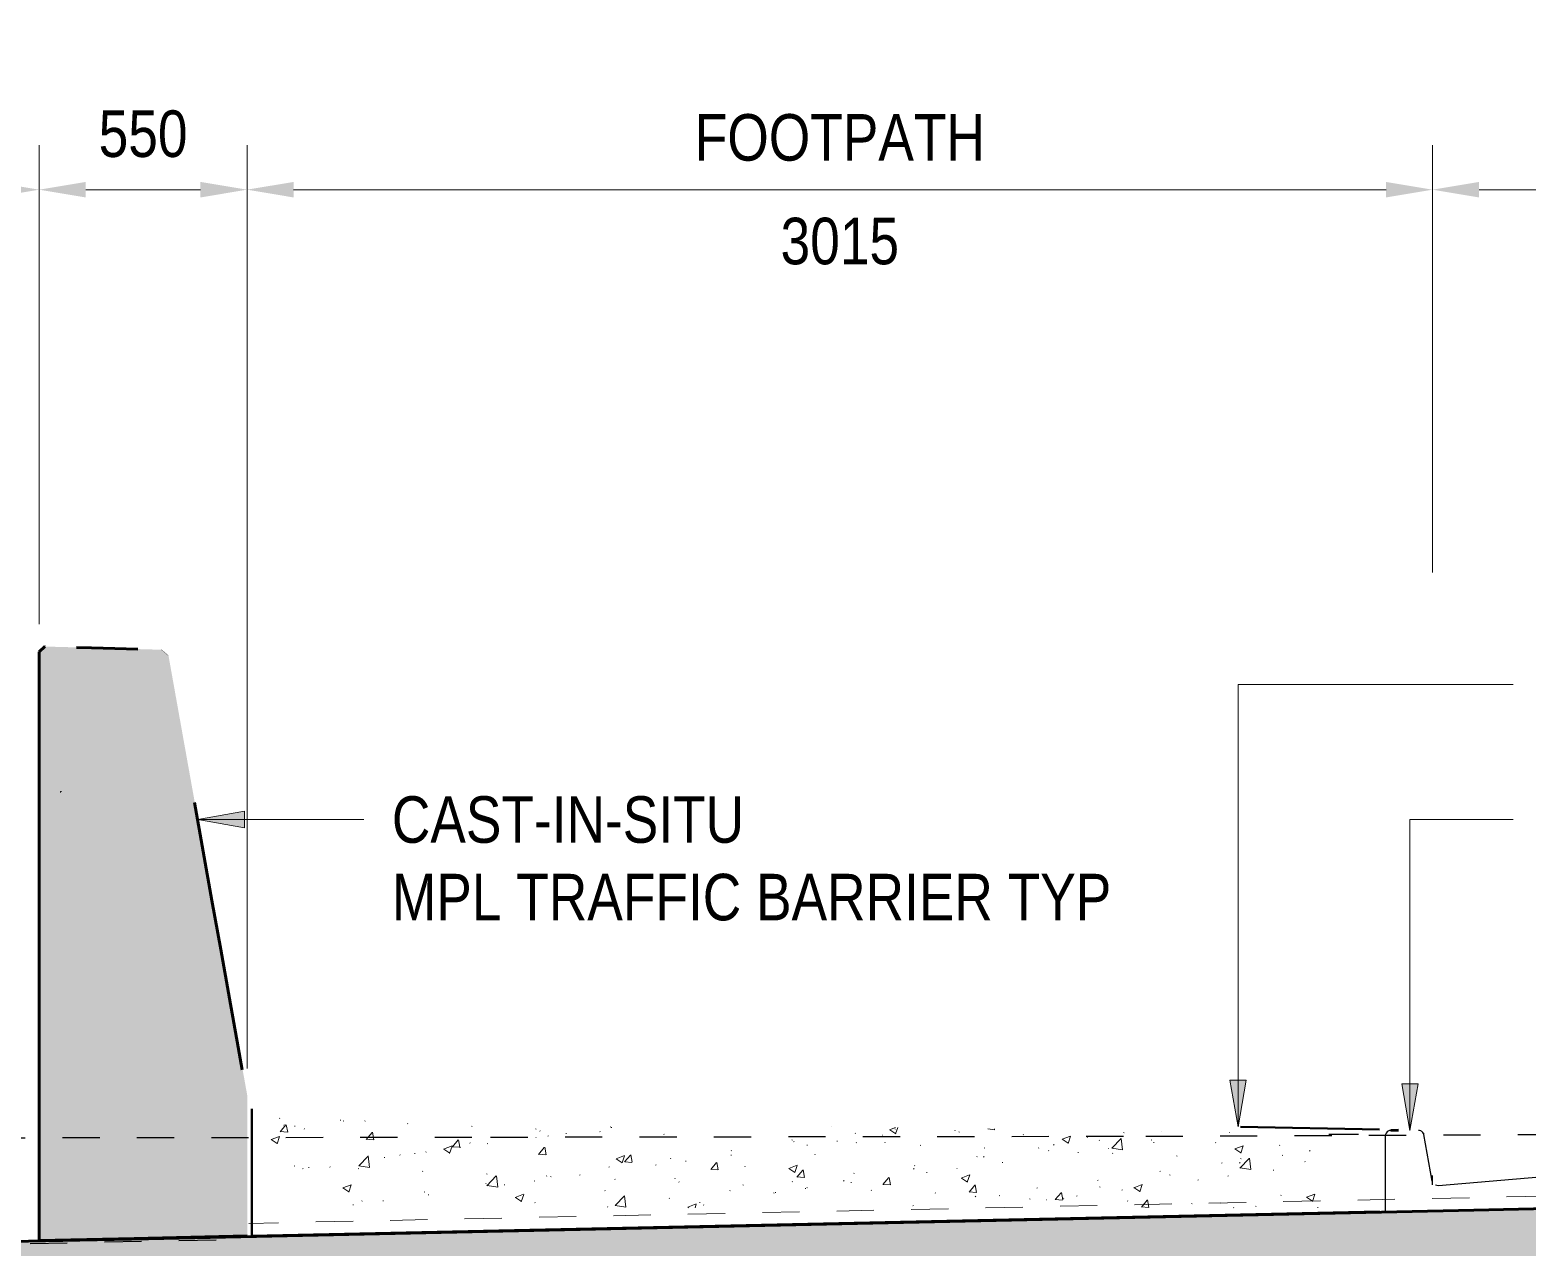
# Model space of a CAD drawing. Header units: metres. Extents: x -353 to -169, y 1 to 28.
# Drawn here: x -242.694 to -238.672, y 21.702 to 24.972 of the extents above; entities that cross this region are included whole.
import ezdxf

# ---------------------------------------------------------------- set-up
doc = ezdxf.new("R2010")
doc.units = ezdxf.units.M
doc.linetypes.add('JacobsDash', pattern=[0.0045, 0.003, -0.0015])
doc.layers.get('Defpoints').update_dxf_attribs({"color": 41})
for name, color, linetype, lineweight in [('A-ANNO-DIMS', 7, 'Continuous', 9), ('A-DETL', 7, 'Continuous', 13), ('A-DETL-GENF', 7, 'Continuous', 9), ('A-FLOR', 7, 'Continuous', 50), ('A-FLOR-PATT', 7, 'Continuous', 50), ('A-ROOF', 7, 'Continuous', 50), ('C-TOPO', 7, 'Continuous', 9), ('G-ANNO-TEXT', 7, 'Continuous', 9)]:
    doc.layers.add(name, color=color, linetype=linetype, lineweight=lineweight)
doc.styles.add('Arial Narrow_5', font='ARIALN.TTF', dxfattribs={"height": 0.125})
doc.styles.add('Arial Narrow_6', font='ARIALN.TTF', dxfattribs={"height": 0.125})
doc.dimstyles.new('Dimension_Standard_O__mm__3', dxfattribs={"dimscale": 0.3048, "dimtxt": 0.127929, "dimasz": 0.410105, "dimexe": 0.393701, "dimexo": 0.246063, "dimgap": 0.246063, "dimtad": 1, "dimdec": 0, "dimlfac": 1000, "dimzin": 0, "dimdsep": 46, "dimtxsty": 'Arial Narrow_5', "dimsah": 1, "dimcen": 0.09, "dimaunit": 1, "dimadec": 4, "dimazin": 0, "dimtfac": 1, "dimtdec": 4, "dimtix": 1, "dimtmove": 0, "dimatfit": 3, "dimfxl": 1, "dimtvp": 1, "dimtfill": 1, "dimtolj": 1, "dimtzin": 0, "dimlwd": 18, "dimlwe": 18, "dimarcsym": 2})
doc.dimstyles.new('Dimension_Standard_O__mm__4', dxfattribs={"dimscale": 0.3048, "dimtxt": 0.127929, "dimasz": 0.410105, "dimexe": 0.393701, "dimexo": 0.246063, "dimgap": 0.246063, "dimtad": 1, "dimdec": 0, "dimlfac": 1000, "dimzin": 0, "dimdsep": 46, "dimtxsty": 'Arial Narrow_6', "dimsah": 1, "dimcen": 0.09, "dimaunit": 1, "dimadec": 4, "dimazin": 0, "dimtfac": 1, "dimtdec": 4, "dimtix": 1, "dimtmove": 0, "dimatfit": 3, "dimfxl": 1, "dimtvp": 1, "dimtfill": 1, "dimtolj": 1, "dimtzin": 0, "dimlwd": 18, "dimlwe": 18, "dimarcsym": 2})

# ---------------------------------------------------------------- blocks, each defined once
blk = doc.blocks.new('Kerb_North - Kerb_North-5241467-DRG-2873022 - SECTION 1')
at = {"layer": 'A-ROOF'}
for p, q in [((-1132.5551, 22.0161), (-1132.5759, 22.0151)), ((-1132.4859, 22.0041), (-1132.4869, 22.0041)), ((-1132.1553, 21.8902), (-1132.1751, 21.8892))]:
    blk.add_line(p, q, dxfattribs=at)
at = {"layer": 'A-ROOF', "lineweight": 25}
for p, q in [((-1132.4643, 21.8788), (-1132.4869, 22.0041)), ((-1132.5904, 22.0007), (-1132.5906, 21.7962)), ((-1132.1756, 21.8892), (-1132.4479, 21.8664)), ((-1132.1608, 21.8811), (-1132.1628, 21.884)), ((-1132.464, 21.8775), (-1132.4643, 21.8788)), ((-1132.1595, 21.8778), (-1132.1608, 21.8811)), ((-1132.1591, 21.8742), (-1132.1595, 21.8778)), ((-1132.5906, 21.7962), (-1132.1592, 21.8056))]:
    blk.add_line(p, q, dxfattribs=at)
at = {"layer": 'A-ROOF', "lineweight": 25, "flags": 128}
for points in [[(-1132.5751, 22.0151), (-1132.579, 22.0146), (-1132.5826, 22.0132), (-1132.5857, 22.0109), (-1132.5881, 22.0079), (-1132.5897, 22.0044), (-1132.5904, 22.0007)], [(-1132.4952, 22.0137), (-1132.4983, 22.0147), (-1132.5016, 22.0151)], [(-1132.4869, 22.0041), (-1132.4881, 22.0071), (-1132.49, 22.0098), (-1132.4924, 22.012), (-1132.4943, 22.0133)], [(-1132.1686, 21.8881), (-1132.172, 21.8891), (-1132.1756, 21.8892)], [(-1132.4479, 21.8664), (-1132.4517, 21.8666), (-1132.4553, 21.8676)]]:
    blk.add_lwpolyline(points, dxfattribs=at)
blk = doc.blocks.new('DIMBLOCK18-DRG-2873022 - SECTION 1')
at = {"layer": 'A-ANNO-DIMS', "color": 0, "lineweight": 18, "transparency": 16777216}
for p, q in [((-238.9261, 23.5138), (-238.9261, 24.6624)), ((-230.1096, 23.509), (-230.1096, 24.6624)), ((-238.8011, 24.5424), (-230.2346, 24.5424))]:
    blk.add_line(p, q, dxfattribs=at)
at = {"layer": 'A-ANNO-DIMS', "color": 0, "transparency": 16777216}
for points in [[(-238.8011, 24.5632), (-238.8011, 24.5215), (-238.9261, 24.5424)], [(-230.2346, 24.5632), (-230.2346, 24.5215), (-230.1096, 24.5424)]]:
    blk.add_solid(points, dxfattribs=at)
at = {"layer": 'Defpoints', "color": 0, "transparency": 16777216}
for p in [(-230.1096, 24.5424), (-238.9261, 23.4388), (-230.1096, 23.434)]:
    blk.add_point(p, dxfattribs=at)
at = {"layer": 'A-ANNO-DIMS', "color": 0, "lineweight": 18, "transparency": 16777216, "insert": (-234.5179, 24.682), "char_height": 0.125, "width": 4.656611, "attachment_point": 5, "style": 'Arial Narrow_5', "bg_fill": 3, "box_fill_scale": 1.1, "bg_fill_color": 256, "bg_fill_true_color": 13158600, "bg_fill_transparency": 0}
blk.add_mtext('\\A1;EVERARD AVENUE EASTBOUND TRAFFIC LANE VARIES', dxfattribs=at)
blk = doc.blocks.new('DIMBLOCK19-DRG-2873022 - SECTION 1')
at = {"layer": 'A-ANNO-DIMS', "color": 0, "lineweight": 18, "transparency": 16777216}
for p, q in [((-242.1112, 23.5258), (-242.1112, 24.6624)), ((-238.9261, 23.5138), (-238.9261, 24.6624)), ((-241.9862, 24.5424), (-239.0511, 24.5424))]:
    blk.add_line(p, q, dxfattribs=at)
at = {"layer": 'A-ANNO-DIMS', "color": 0, "transparency": 16777216}
for points in [[(-241.9862, 24.5632), (-241.9862, 24.5215), (-242.1112, 24.5424)], [(-239.0511, 24.5632), (-239.0511, 24.5215), (-238.9261, 24.5424)]]:
    blk.add_solid(points, dxfattribs=at)
at = {"layer": 'Defpoints', "color": 0, "transparency": 16777216}
for p in [(-238.9261, 24.5424), (-242.1112, 23.4508), (-238.9261, 23.4388)]:
    blk.add_point(p, dxfattribs=at)
at = {"layer": 'A-ANNO-DIMS', "color": 0, "lineweight": 18, "transparency": 16777216, "char_height": 0.125, "width": 0.935708, "attachment_point": 5, "style": 'Arial Narrow_5', "bg_fill": 3, "box_fill_scale": 1.1, "bg_fill_color": 256, "bg_fill_true_color": 13158600, "bg_fill_transparency": 0}
for s, insert in [('\\A1;FOOTPATH', (-240.5186, 24.682)), ('\\A1;3015', (-240.5186, 24.4036))]:
    blk.add_mtext(s, dxfattribs=dict(at, insert=insert))
blk = doc.blocks.new('DIMBLOCK20-DRG-2873022 - SECTION 1')
at = {"layer": 'A-ANNO-DIMS', "color": 0, "lineweight": 18, "transparency": 16777216}
for p, q in [((-242.6697, 23.3754), (-242.6697, 24.6624)), ((-242.1113, 22.1817), (-242.1113, 24.6624)), ((-242.5447, 24.5424), (-242.2363, 24.5424))]:
    blk.add_line(p, q, dxfattribs=at)
at = {"layer": 'A-ANNO-DIMS', "color": 0, "transparency": 16777216}
for points in [[(-242.5447, 24.5632), (-242.5447, 24.5215), (-242.6697, 24.5424)], [(-242.2363, 24.5632), (-242.2363, 24.5215), (-242.1113, 24.5424)]]:
    blk.add_solid(points, dxfattribs=at)
at = {"layer": 'Defpoints', "color": 0, "transparency": 16777216}
for p in [(-242.1113, 24.5424), (-242.6697, 23.3004), (-242.1113, 22.1067)]:
    blk.add_point(p, dxfattribs=at)
at = {"layer": 'A-ANNO-DIMS', "color": 0, "lineweight": 18, "transparency": 16777216, "insert": (-242.3905, 24.6919), "char_height": 0.125, "width": 0.285099, "attachment_point": 5, "style": 'Arial Narrow_6', "bg_fill": 3, "box_fill_scale": 1.1, "bg_fill_color": 256, "bg_fill_true_color": 13158600, "bg_fill_transparency": 0}
blk.add_mtext('\\A1;\u200c550', dxfattribs=at)
blk = doc.blocks.new('DIMBLOCK22-DRG-2873022 - SECTION 1')
at = {"layer": 'A-ANNO-DIMS', "color": 0, "lineweight": 18, "transparency": 16777216}
for p, q in [((-244.1589, 23.3713), (-244.1589, 24.6624)), ((-242.6697, 23.3754), (-242.6697, 24.6624)), ((-244.0339, 24.5424), (-242.7947, 24.5424))]:
    blk.add_line(p, q, dxfattribs=at)
at = {"layer": 'A-ANNO-DIMS', "color": 0, "transparency": 16777216}
for points in [[(-244.0339, 24.5632), (-244.0339, 24.5215), (-244.1589, 24.5424)], [(-242.7947, 24.5632), (-242.7947, 24.5215), (-242.6697, 24.5424)]]:
    blk.add_solid(points, dxfattribs=at)
at = {"layer": 'Defpoints', "color": 0, "transparency": 16777216}
for p in [(-242.6697, 24.5424), (-244.1589, 23.2963), (-242.6697, 23.3004)]:
    blk.add_point(p, dxfattribs=at)
at = {"layer": 'A-ANNO-DIMS', "color": 0, "lineweight": 18, "transparency": 16777216, "char_height": 0.125, "width": 1.234244, "attachment_point": 5, "style": 'Arial Narrow_5', "bg_fill": 3, "box_fill_scale": 1.1, "bg_fill_color": 256, "bg_fill_true_color": 13158600, "bg_fill_transparency": 0}
for s, insert in [('\\A1;LANDSCAPING\\PPLANTER', (-243.4143, 24.7851)), ('\\A1;1490', (-243.4143, 24.4036))]:
    blk.add_mtext(s, dxfattribs=dict(at, insert=insert))

msp = doc.modelspace()

# ---------------------------------------------------------------- hatches: boundary and pattern name
at = {"layer": 'A-DETL-GENF'}
h = msp.add_hatch(dxfattribs=at)
h.set_pattern_fill('FP_7', color=256, style=0, pattern_type=2)
h.set_pattern_definition([(50, (-229.03664, 10.849), (0.2313721, -0.020238), [0.02419, -0.26613]), (355, (-229.03664, 10.849), (-0.0447625, 0.2426446), [0.01935, -0.2129]), (100.451, (-229.01664, 10.848), (0.1866137, 0.2224002), [0.02056, -0.22617]), (46.184, (-229.03664, 10.914), (0.344272, -0.0533906), [0.03629, -0.39919]), (96.636, (-229.00764, 10.91), (0.3014963, 0.3142366), [0.03084, -0.33926]), (351.184, (-229.03664, 10.914), (0.301502, 0.314234), [0.02903, -0.31935]), (21, (-229.00364, 10.898), (0.192551, -0.129872), [0.02419, -0.26613]), (326, (-229.00364, 10.898), (0.0784863, 0.233923), [0.01935, -0.2129]), (71.451, (-228.98764, 10.887), (0.2710378, 0.1040435), [0.02056, -0.22617]), (37.5, (-229.03664, 10.849), (0.0039173, 0.10738557), [0.00168, -0.20865, 0.00168, -0.21445, -0.21371]), (37.5, (-229.03664, 10.849), (0.0039173, 0.10738557), [-0.42645, 0.00168, -0.21203]), (7.5, (-229.03664, 10.849), (0.0848598, 0.12722485), [0.00168, -0.12155, 0.00168, -0.20381, -0.08145]), (7.5, (-229.03664, 10.849), (0.0848598, 0.12722485), [-0.32871, 0.00168, -0.07978]), (327.5, (-229.10864, 10.849), (0.1722007, -0.00727228), [0.00168, -0.07897, 0.00168, -0.24994, -0.33387]), (327.5, (-229.10864, 10.849), (0.1722007, -0.00727228), [-0.33226, 0.00168, -0.33219]), (317.5, (-229.14064, 10.849), (0.1881195, 0.0322922), [0.00168, -0.10316, 0.00168, -0.16542, -0.2371]), (317.5, (-229.14064, 10.849), (0.1881195, 0.0322922), [-0.27193, 0.00168, -0.23542])])
h.paths.add_polyline_path([(-239.4423, 21.8072), (-239.1885, 21.8072), (-239.1885, 21.8717), (-239.1651, 22.0047), (-242.0506, 22.0483), (-242.0506, 21.8072), (-241.7655, 21.8072)])
at = {"layer": 'A-FLOR', "true_color": 0xc0c0c0}
h = msp.add_hatch(color=9, dxfattribs=at)
h.paths.add_polyline_path([(-242.3416, 23.3064), (-242.3463, 23.3066), (-242.3463, 23.3065)])
h.paths.add_polyline_path([(-242.4042, 23.3081), (-242.6062, 23.3137), (-242.4198, 23.3085)])
for points in [[(-242.3234, 23.2909), (-242.3223, 23.291), (-242.3405, 23.3065), (-242.3416, 23.3064), (-242.3234, 23.2909)], [(-242.1112, 22.1067), (-242.1102, 22.1067), (-242.1876, 22.5388), (-242.2703, 23.0004), (-242.3223, 23.291), (-242.3234, 23.2909), (-242.1113, 22.1068)], [(-242.1112, 21.7316), (-242.1102, 21.7319), (-242.1102, 21.7998), (-242.1102, 22.1067), (-242.1112, 22.1067), (-242.1112, 21.7319)]]:
    msp.add_hatch(color=9, dxfattribs=at).paths.add_polyline_path(points)
at = {"layer": 'A-FLOR-PATT', "true_color": 0xc0c0c0}
msp.add_hatch(color=9, dxfattribs=at).paths.add_polyline_path([(-242.6695, 21.7195), (-242.1112, 21.7319), (-242.1113, 22.1067), (-242.3234, 23.2909), (-242.3416, 23.3064), (-242.6544, 23.315), (-242.6697, 23.3004), (-242.6695, 21.7239)])
at = {"layer": 'A-FLOR-PATT', "true_color": 0xc8c8c8}
msp.add_hatch(color=9, dxfattribs=at).paths.add_polyline_path([(-244.4583, 21.4819), (-242.376, 21.5239), (-232.4727, 21.7378), (-227.9608, 21.8338), (-217.372, 21.6415), (-214.0064, 21.5806), (-214.0064, 21.7806), (-215.5381, 21.8083), (-215.5381, 21.8062), (-219.4122, 21.8783), (-219.4122, 21.8784), (-225.5032, 21.9891), (-227.9608, 22.0338), (-228.2065, 22.0286), (-228.2064, 22.028), (-229.8425, 21.9924), (-229.8425, 21.9938), (-234.7959, 21.8883), (-242.376, 21.7239), (-244.4583, 21.6819)])
at = {"layer": 'G-ANNO-TEXT'}
for points in [[(-242.2431, 22.8503), (-242.1181, 22.8282), (-242.1181, 22.8723)], [(-239.4488, 22.0246), (-239.4267, 22.1496), (-239.4708, 22.1496)], [(-238.9869, 22.0152), (-238.9648, 22.1402), (-239.0089, 22.1402)]]:
    msp.add_hatch(color=256, dxfattribs=at).paths.add_polyline_path(points)

# ---------------------------------------------------------------- linework, layer by layer
at = {"layer": 'A-DETL', "lineweight": 9}
for p, q in [((-242.6121, 22.9228), (-242.6121, 22.9254)), ((-242.6121, 22.9254), (-242.6095, 22.9253))]:
    msp.add_line(p, q, dxfattribs=at)
at = {"layer": 'A-DETL', "color": 8, "linetype": 'JacobsDash', "lineweight": 25, "true_color": 0x808080}
for p, q in [((-239.6969, 21.9996), (-238.0769, 22.0063)), ((-243.2069, 21.9948), (-241.4569, 21.9972)), ((-241.4569, 21.9972), (-239.6969, 21.9996))]:
    msp.add_line(p, q, dxfattribs=at)
at = {"layer": 'A-DETL', "lineweight": 25}
for p, q in [((-239.2051, 22.0047), (-239.1251, 22.0047)), ((-238.9261, 21.8686), (-238.9261, 21.8936))]:
    msp.add_line(p, q, dxfattribs=at)
at = {"layer": 'A-DETL', "linetype": 'JacobsDash'}
msp.add_line((-238.6272, 21.8385), (-242.1064, 21.7652), dxfattribs=at)
at = {"layer": 'A-DETL', "linetype": 'JacobsDash', "lineweight": 25}
msp.add_line((-242.6943, 21.7112), (-242.1443, 21.7224), dxfattribs=at)
at = {"layer": 'A-FLOR'}
for p, q in [((-242.6544, 23.315), (-242.6697, 23.3004)), ((-234.6191, 21.8922), (-238.8149, 21.8009)), ((-238.8149, 21.8009), (-242.376, 21.7239)), ((-242.376, 21.7239), (-244.4583, 21.6819)), ((-242.6695, 21.7195), (-242.4147, 21.7251)), ((-242.4147, 21.7251), (-242.1112, 21.7316))]:
    msp.add_line(p, q, dxfattribs=at)
at = {"layer": 'A-FLOR', "lineweight": 18}
msp.add_line((-238.8166, 21.8009), (-238.8159, 21.8009), dxfattribs=at)
at = {"layer": 'A-FLOR', "flags": 128}
for points in [[(-242.6697, 23.3004), (-242.6697, 23.1247), (-242.6696, 22.9491), (-242.6696, 22.7734), (-242.6696, 22.5978), (-242.6696, 22.4221), (-242.6696, 22.2465), (-242.6696, 22.0708), (-242.6695, 21.8952), (-242.6695, 21.7195)], [(-242.4042, 23.3081), (-242.4668, 23.3098), (-242.5293, 23.3115), (-242.5691, 23.3126)], [(-242.124, 22.1776), (-242.1348, 22.2383), (-242.1584, 22.3698), (-242.182, 22.5014), (-242.2055, 22.633), (-242.2291, 22.7646), (-242.2527, 22.8962)]]:
    msp.add_lwpolyline(points, dxfattribs=at)
at = {"layer": 'A-FLOR'}
msp.add_open_spline([(-242.6534, 23.315), (-242.6537, 23.315), (-242.6541, 23.315), (-242.6544, 23.315)], degree=3, dxfattribs=at)
at = {"layer": 'C-TOPO', "lineweight": 40}
for p, q in [((-242.0983, 22.0733), (-242.0983, 21.7319)), ((-239.0685, 22.0178), (-239.4423, 22.0246)), ((-242.0983, 21.7319), (-239.0685, 21.7975))]:
    msp.add_line(p, q, dxfattribs=at)
at = {"layer": 'G-ANNO-TEXT'}
for p, q in [((-239.4488, 23.2128), (-238.7097, 23.2128)), ((-239.4488, 22.0246), (-239.4488, 23.2128)), ((-242.1181, 22.8723), (-242.2431, 22.8503)), ((-242.2431, 22.8503), (-242.1181, 22.8282)), ((-242.2431, 22.8503), (-241.7971, 22.8503)), ((-242.1181, 22.8282), (-242.1181, 22.8723)), ((-238.9869, 22.8503), (-238.7097, 22.8503)), ((-238.9869, 22.0152), (-238.9869, 22.8503)), ((-239.4267, 22.1496), (-239.4708, 22.1496)), ((-239.4708, 22.1496), (-239.4488, 22.0246)), ((-239.4488, 22.0246), (-239.4267, 22.1496)), ((-238.9648, 22.1402), (-239.0089, 22.1402)), ((-239.0089, 22.1402), (-238.9869, 22.0152)), ((-238.9869, 22.0152), (-238.9648, 22.1402))]:
    msp.add_line(p, q, dxfattribs=at)

# ---------------------------------------------------------------- block references
at = {"layer": 'A-ROOF'}
msp.add_blockref('Kerb_North - Kerb_North-5241467-DRG-2873022 - SECTION 1', (893.5374, 0), dxfattribs=at)

# ---------------------------------------------------------------- texts
at = {"layer": 'G-ANNO-TEXT', "char_height": 0.125, "attachment_point": 1, "style": 'Arial Narrow_5', "bg_fill": 3, "box_fill_scale": 1, "bg_fill_color": 256, "bg_fill_true_color": 13158600, "bg_fill_transparency": 0}
for s, insert in [('CAST-IN-SITU', (-241.7221, 22.9128)), ('MPL TRAFFIC BARRIER TYP', (-241.7221, 22.7044))]:
    msp.add_mtext(s, dxfattribs=dict(at, insert=insert))

# ---------------------------------------------------------------- dimensions: what is measured, and where the dimension line sits
at = {"layer": 'A-ANNO-DIMS', "lineweight": 18}
dim = msp.add_linear_dim(base=(-230.1096, 24.5424), p1=(-238.9261, 23.4388), p2=(-230.1096, 23.434), text='EVERARD AVENUE EASTBOUND TRAFFIC LANE VARIES', dimstyle='Dimension_Standard_O__mm__3', override={"dimpost": '<>', "dimfxl": 8.816496}, dxfattribs=at)
dim.commit()
dim.dimension.update_dxf_attribs({"geometry": 'DIMBLOCK18-DRG-2873022 - SECTION 1', "text_midpoint": (-234.5179, 24.682)})

# ---------------------------------------------------------------- next in the draw order: dimensions: what is measured, and where the dimension line sits
dim = msp.add_linear_dim(base=(-238.9261, 24.5424), p1=(-242.1112, 23.4508), p2=(-238.9261, 23.4388), text='FOOTPATH\\X3015', dimstyle='Dimension_Standard_O__mm__3', override={"dimpost": '<>', "dimfxl": 3.185101}, dxfattribs=at)
dim.commit()
dim.dimension.update_dxf_attribs({"geometry": 'DIMBLOCK19-DRG-2873022 - SECTION 1', "text_midpoint": (-240.5186, 24.5424)})

# ---------------------------------------------------------------- next in the draw order: dimensions: what is measured, and where the dimension line sits
dim = msp.add_linear_dim(base=(-242.1113, 24.5424), p1=(-242.6697, 23.3004), p2=(-242.1113, 22.1067), text='\u200c550', dimstyle='Dimension_Standard_O__mm__4', override={"dimpost": '<>', "dimfxl": 1.317851}, dxfattribs=at)
dim.commit()
dim.dimension.update_dxf_attribs({"geometry": 'DIMBLOCK20-DRG-2873022 - SECTION 1', "text_midpoint": (-242.3905, 24.6919)})

# ---------------------------------------------------------------- next in the draw order: dimensions: what is measured, and where the dimension line sits
dim = msp.add_linear_dim(base=(-242.6697, 24.5424), p1=(-244.1589, 23.2963), p2=(-242.6697, 23.3004), text='LANDSCAPING\\PPLANTER\\X1490', dimstyle='Dimension_Standard_O__mm__3', override={"dimpost": '<>', "dimfxl": 1.489196}, dxfattribs=at)
dim.commit()
dim.dimension.update_dxf_attribs({"geometry": 'DIMBLOCK22-DRG-2873022 - SECTION 1', "text_midpoint": (-243.4143, 24.5424)})

doc.saveas('drawing.dxf')
